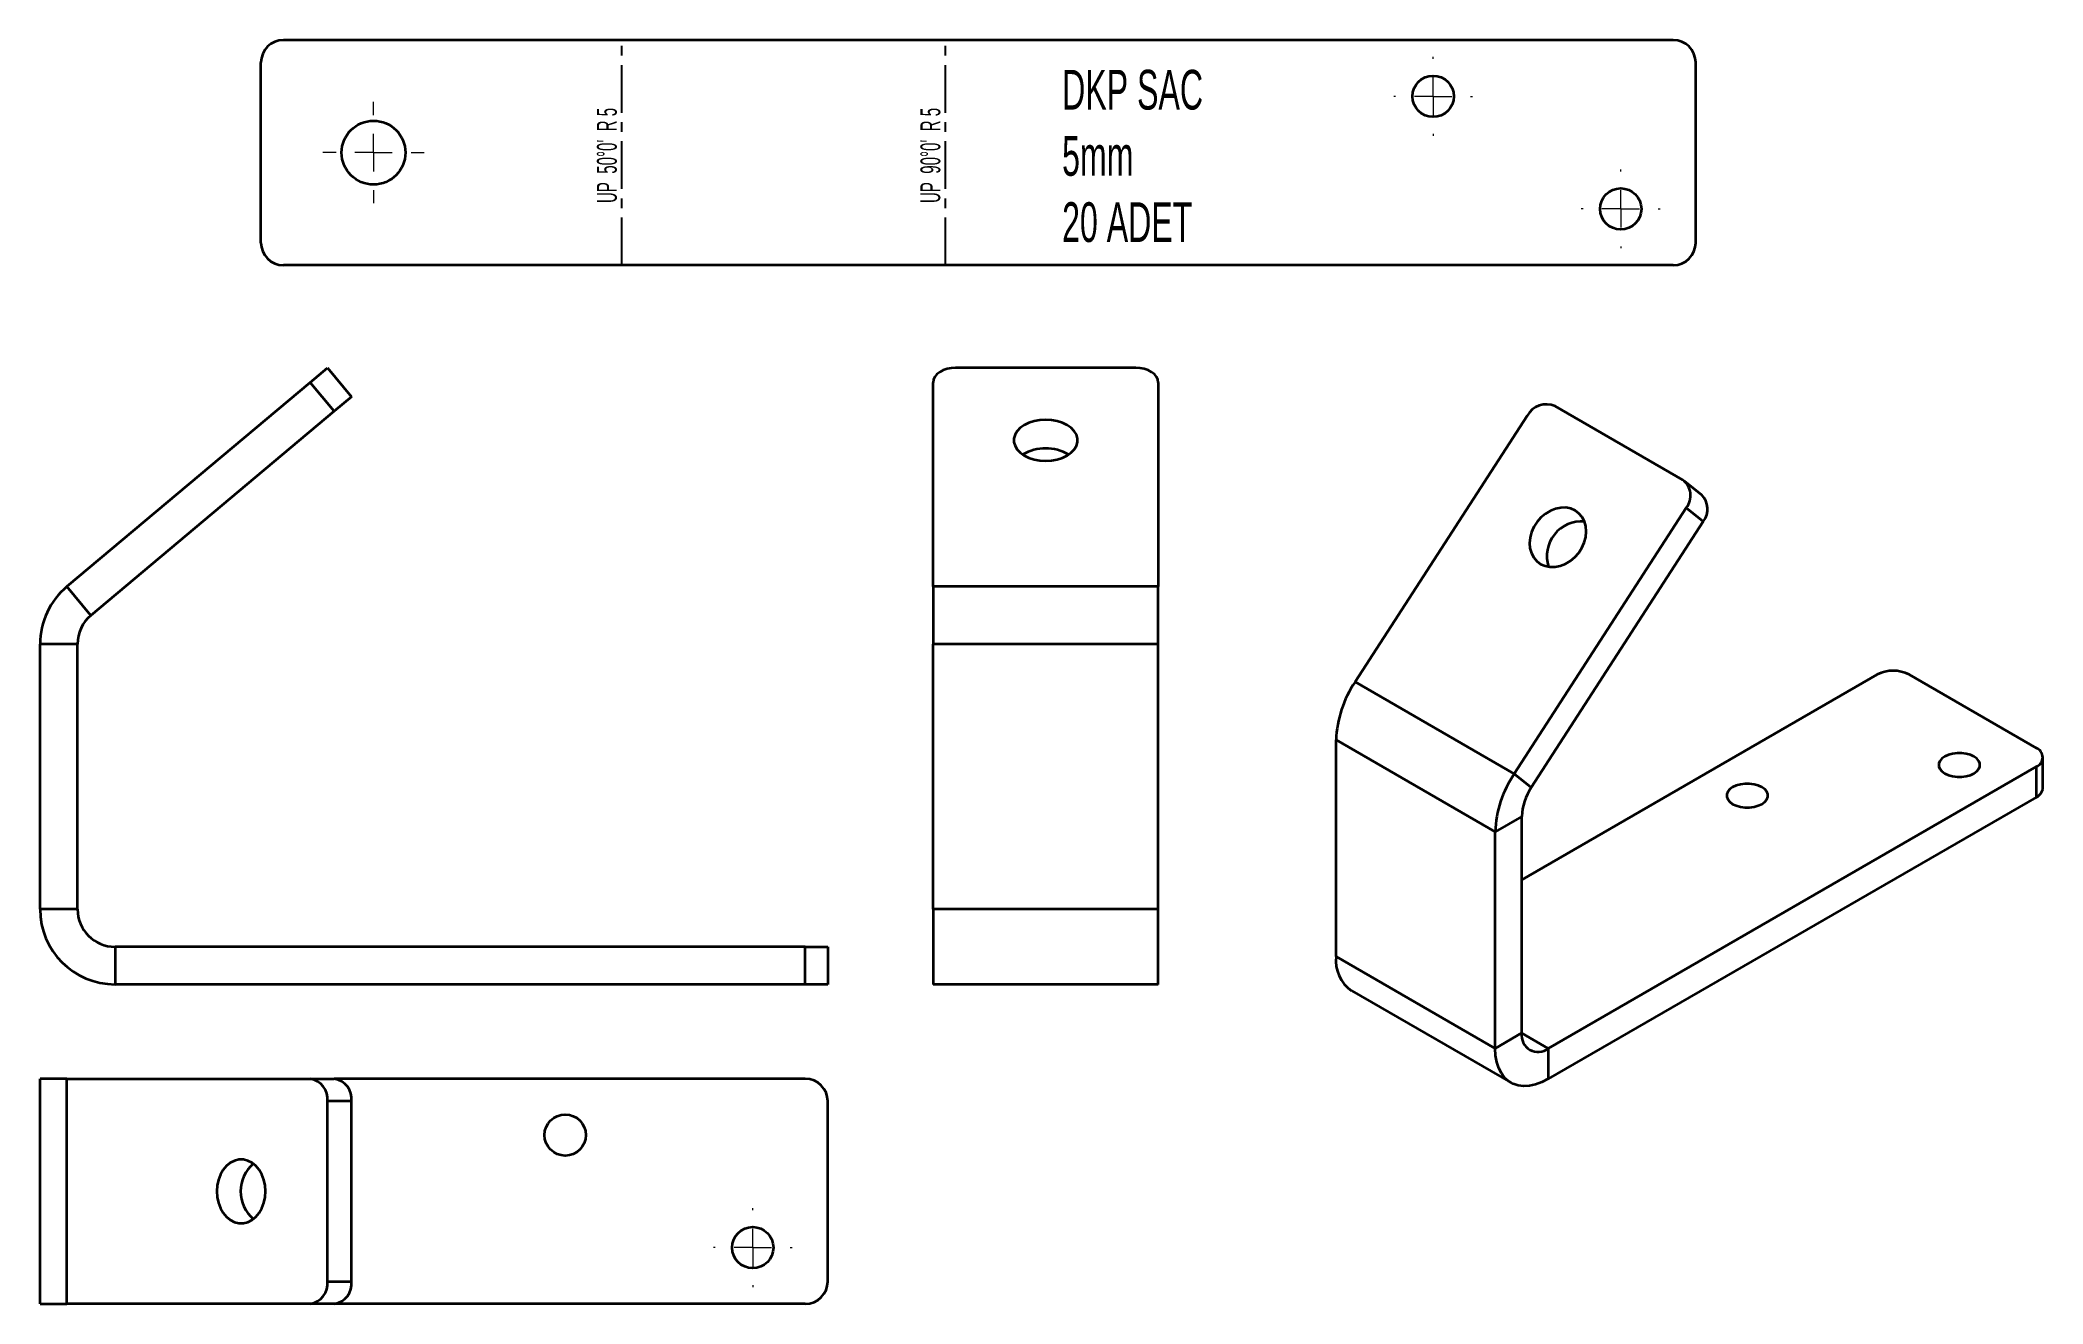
# Model space of a CAD drawing. Header units: millimetres. Extents: x 22 to 289, y 7 to 176.
import ezdxf

# ---------------------------------------------------------------- set-up
doc = ezdxf.new("R2010")
doc.units = ezdxf.units.MM
doc.linetypes.add('CENTER', pattern=[10.16, 6.35, -1.27, 1.27, -1.27])
doc.styles.add('SLDTEXTSTYLE0', font='TXT', dxfattribs={"width": 0.605})
doc.styles.add('SLDTEXTSTYLE1', font='TXT', dxfattribs={"width": 0.5675})

# ---------------------------------------------------------------- blocks, each defined once
blk = doc.blocks.new('SW_CENTERMARKSYMBOL_0')
at = {"color": 0, "linetype": 'Continuous', "lineweight": 18}
for p, q in [((0, 5), (0, 5.25)), ((-5, 0), (-5.25, 0)), ((0, 0), (-2.5, 0)), ((0, 0), (0, 2.5)), ((0, 0), (0, -2.5)), ((0, 0), (2.5, 0)), ((5, 0), (5.25, 0)), ((0, -5), (0, -5.25))]:
    blk.add_line(p, q, dxfattribs=at)
blk = doc.blocks.new('SW_CENTERMARKSYMBOL_1')
at = {"color": 0, "linetype": 'Continuous', "lineweight": 18}
for p, q in [((0, 5), (0, 6.75)), ((-5, 0), (-6.75, 0)), ((0, 0), (-2.5, 0)), ((0, 0), (0, 2.5)), ((0, 0), (0, -2.5)), ((0, 0), (2.5, 0)), ((5, 0), (6.75, 0)), ((0, -5), (0, -6.75))]:
    blk.add_line(p, q, dxfattribs=at)
blk = doc.blocks.new('SW_CENTERMARKSYMBOL_2')
at = {"color": 0, "linetype": 'Continuous', "lineweight": 18}
for p, q in [((0, 5), (0, 5.25)), ((-5, 0), (-5.25, 0)), ((0, 0), (-2.5, 0)), ((0, 0), (0, 2.5)), ((0, 0), (0, -2.5)), ((0, 0), (2.5, 0)), ((5, 0), (5.25, 0)), ((0, -5), (0, -5.25))]:
    blk.add_line(p, q, dxfattribs=at)
blk = doc.blocks.new('SW_CENTERMARKSYMBOL_3')
at = {"color": 0, "linetype": 'Continuous', "lineweight": 18}
for p, q in [((0, 5), (0, 5.25)), ((-5, 0), (-5.25, 0)), ((0, 0), (-2.5, 0)), ((0, 0), (0, 2.5)), ((0, 0), (0, -2.5)), ((0, 0), (2.5, 0)), ((5, 0), (5.25, 0)), ((0, -5), (0, -5.25))]:
    blk.add_line(p, q, dxfattribs=at)

msp = doc.modelspace()

# ---------------------------------------------------------------- linework, layer by layer
at = {"color": 7, "linetype": 'Continuous', "lineweight": 35}
for p, q in [((239.7, 175.85), (54.46, 175.85)), ((51.46, 148.85), (51.46, 172.85)), ((242.7, 148.85), (242.7, 172.85)), ((239.7, 145.85), (54.46, 145.85)), ((58.02, 130.24), (60.31, 132.16)), ((60.31, 132.16), (63.53, 128.33)), ((168.05, 132.16), (144.05, 132.16)), ((58.02, 130.24), (25.58, 103.02)), ((61.23, 126.41), (58.02, 130.24)), ((63.53, 128.33), (61.23, 126.41)), ((141.05, 103.02), (141.05, 130.24)), ((171.05, 130.24), (171.05, 103.02)), ((61.23, 126.41), (28.8, 99.19)), ((197.29, 90.31), (220.22, 125.77)), ((240.94, 117.26), (223.97, 127.06)), ((243.46, 115.27), (241.19, 117.09)), ((241.44, 113.52), (218.5, 78.06)), ((243.71, 111.71), (241.44, 113.52)), ((243.71, 111.71), (220.78, 76.25)), ((28.8, 99.19), (25.58, 103.02)), ((171.05, 103.02), (141.05, 103.02)), ((141.05, 103.02), (141.05, 95.36)), ((171.05, 95.36), (171.05, 103.02)), ((27.01, 95.36), (22.01, 95.36)), ((22.01, 60.02), (22.01, 95.36)), ((27.01, 60.02), (27.01, 95.36)), ((141.05, 60.02), (141.05, 95.36)), ((171.05, 95.36), (141.05, 95.36)), ((171.05, 60.02), (171.05, 95.36)), ((266.89, 91.29), (219.51, 63.95)), ((288.1, 81.5), (271.13, 91.29)), ((218.5, 78.06), (197.29, 90.31)), ((215.98, 70.35), (194.76, 82.59)), ((194.76, 53.74), (194.76, 82.59)), ((288.98, 76.19), (288.98, 80.27)), ((220.78, 76.25), (218.5, 78.06)), ((288.1, 79.05), (223.05, 41.49)), ((288.1, 74.97), (288.1, 79.05)), ((288.1, 74.97), (223.05, 37.41)), ((219.51, 72.39), (215.98, 70.35)), ((219.51, 43.54), (219.51, 72.39)), ((215.98, 41.49), (215.98, 70.35)), ((27.01, 60.02), (22.01, 60.02)), ((171.05, 60.02), (141.05, 60.02)), ((141.05, 60.02), (141.05, 50.02)), ((171.05, 50.02), (171.05, 60.02)), ((32.01, 55.02), (32.01, 50.02)), ((124.01, 55.02), (32.01, 55.02)), ((124.01, 50.02), (124.01, 55.02)), ((124.01, 55.02), (127.01, 55.02)), ((127.01, 55.02), (127.01, 50.02)), ((215.98, 41.49), (194.76, 53.74)), ((124.01, 50.02), (32.01, 50.02)), ((127.01, 50.02), (124.01, 50.02)), ((171.05, 50.02), (141.05, 50.02)), ((196.84, 49.16), (218.05, 36.92)), ((219.51, 43.54), (215.98, 41.49)), ((223.05, 41.49), (219.51, 43.53)), ((223.05, 41.49), (223.05, 37.41)), ((25.58, 37.44), (22.01, 37.44)), ((22.01, 7.44), (22.01, 37.44)), ((25.58, 7.44), (25.58, 37.44)), ((25.58, 37.44), (58.02, 37.44)), ((58.02, 37.44), (61.23, 37.44)), ((124.01, 37.44), (61.23, 37.44)), ((60.31, 10.44), (60.31, 34.44)), ((63.53, 34.44), (60.31, 34.44)), ((63.53, 10.44), (63.53, 34.44)), ((127.01, 10.44), (127.01, 34.44)), ((60.31, 10.44), (63.53, 10.44)), ((22.01, 7.44), (25.58, 7.44)), ((58.02, 7.44), (25.58, 7.44)), ((61.23, 7.44), (58.02, 7.44)), ((124.01, 7.44), (61.23, 7.44))]:
    msp.add_line(p, q, dxfattribs=at)
at = {"color": 7, "linetype": 'CENTER'}
for p, q in [((99.57, 145.85), (99.57, 175.85)), ((142.69, 145.85), (142.69, 175.85))]:
    msp.add_line(p, q, dxfattribs=at)
at = {"color": 7, "linetype": 'Continuous', "lineweight": 35, "flags": 128}
for points in [[(144.05, 132.16), (143.47, 132.13), (142.91, 132.02), (142.39, 131.84), (141.93, 131.6), (141.56, 131.31), (141.28, 130.97), (141.11, 130.61), (141.05, 130.24)], [(171.05, 130.24), (171, 130.61), (170.83, 130.97), (170.55, 131.31), (170.18, 131.6), (169.72, 131.84), (169.2, 132.02), (168.64, 132.13), (168.05, 132.16)], [(156.05, 119.79), (156.84, 119.84), (157.59, 119.97), (158.29, 120.2), (158.92, 120.5), (159.45, 120.88), (159.86, 121.3), (160.14, 121.77), (160.29, 122.27), (160.29, 122.77), (160.14, 123.27), (159.86, 123.74), (159.45, 124.17), (158.92, 124.54), (158.29, 124.84), (157.59, 125.07), (156.84, 125.21), (156.05, 125.25), (155.27, 125.21), (154.52, 125.07), (153.82, 124.84), (153.19, 124.54), (152.66, 124.17), (152.25, 123.74), (151.97, 123.27), (151.82, 122.77), (151.82, 122.27), (151.97, 121.77), (152.25, 121.3), (152.66, 120.88), (153.19, 120.5), (153.82, 120.2), (154.52, 119.97), (155.27, 119.84), (156.05, 119.79)], [(222.03, 106.03), (222.62, 105.78), (223.27, 105.65), (223.95, 105.65), (224.65, 105.79), (225.34, 106.06), (225.99, 106.45), (226.59, 106.95), (227.11, 107.54), (227.53, 108.19), (227.85, 108.9), (228.05, 109.63), (228.11, 110.35), (228.06, 111.06), (227.87, 111.71), (227.56, 112.29), (227.14, 112.77), (226.63, 113.15), (226.04, 113.41), (225.39, 113.54), (224.7, 113.53), (224.01, 113.39), (223.32, 113.12), (222.67, 112.73), (222.07, 112.24), (221.55, 111.65), (221.12, 110.99), (220.81, 110.29), (220.61, 109.56), (220.54, 108.83), (220.6, 108.13), (220.79, 107.48), (221.1, 106.9), (221.51, 106.41), (222.03, 106.03)], [(279.79, 78.13), (280.18, 78.41), (280.44, 78.73), (280.58, 79.07), (280.58, 79.43), (280.44, 79.78), (280.18, 80.1), (279.79, 80.38), (279.31, 80.6), (278.76, 80.75), (278.16, 80.83), (277.54, 80.83), (276.94, 80.75), (276.39, 80.6), (275.9, 80.38), (275.52, 80.1), (275.25, 79.78), (275.12, 79.43), (275.12, 79.07), (275.25, 78.73), (275.52, 78.41), (275.9, 78.13), (276.39, 77.91), (276.94, 77.75), (277.54, 77.68), (278.16, 77.68), (278.76, 77.75), (279.31, 77.91), (279.79, 78.13)], [(251.51, 74.05), (251.89, 74.33), (252.16, 74.65), (252.3, 74.99), (252.3, 75.35), (252.16, 75.7), (251.89, 76.02), (251.51, 76.29), (251.03, 76.51), (250.47, 76.67), (249.87, 76.75), (249.26, 76.75), (248.66, 76.67), (248.1, 76.51), (247.62, 76.29), (247.24, 76.02), (246.97, 75.7), (246.83, 75.35), (246.83, 74.99), (246.97, 74.65), (247.24, 74.33), (247.62, 74.05), (248.1, 73.83), (248.66, 73.67), (249.26, 73.59), (249.87, 73.59), (250.47, 73.67), (251.03, 73.83), (251.51, 74.05)], [(223.05, 37.41), (222.2, 36.98), (221.36, 36.67), (220.54, 36.49), (219.76, 36.45), (219.03, 36.54), (218.36, 36.76), (217.76, 37.11), (217.23, 37.58), (216.79, 38.17), (216.44, 38.86), (216.18, 39.66), (216.03, 40.54), (215.98, 41.49)], [(45.57, 22.44), (45.62, 21.65), (45.79, 20.9), (46.05, 20.2), (46.42, 19.57), (46.86, 19.04), (47.37, 18.63), (47.93, 18.35), (48.52, 18.2), (49.12, 18.2), (49.71, 18.35), (50.27, 18.63), (50.78, 19.04), (51.23, 19.57), (51.59, 20.2), (51.86, 20.9), (52.02, 21.65), (52.08, 22.44), (52.02, 23.22), (51.86, 23.97), (51.59, 24.67), (51.23, 25.3), (50.78, 25.83), (50.27, 26.24), (49.71, 26.52), (49.12, 26.67), (48.52, 26.67), (47.93, 26.52), (47.37, 26.24), (46.86, 25.83), (46.42, 25.3), (46.05, 24.67), (45.79, 23.97), (45.62, 23.22), (45.57, 22.44)]]:
    msp.add_lwpolyline(points, dxfattribs=at)
at = {"color": 7, "linetype": 'Continuous', "lineweight": 35}
for centre, radius in [((207.7, 168.35), 2.75), ((66.46, 160.85), 4.25), ((232.7, 153.35), 2.75), ((92.01, 29.94), 2.75), ((117.01, 14.94), 2.75)]:
    msp.add_circle(centre, radius, dxfattribs=at)
for centre, radius, start, end in [((54.46, 172.85), 3, 90, 180), ((239.7, 172.85), 3, 0, 90), ((54.46, 148.85), 3, 180, 270), ((239.7, 148.85), 3, 270, 0), ((222.8, 124.37), 2.93, 66.4213, 151.527), ((155.93, 115.86), 5.56, 88.6923, 121.4711), ((156.2, 115.95), 5.48, 58.2742, 91.5623), ((239.41, 115.15), 2.6, 321.2019, 53.9268), ((241.62, 113.35), 2.66, 321.7296, 46.2471), ((227.49, 107.07), 4.64, 85.2411, 197.5158), ((32.01, 95.36), 10, 130, 180), ((32.01, 95.36), 5, 130, 180), ((269.01, 87.2), 4.61, 62.6097, 117.3903), ((209.55, 82.02), 14.8, 145.9491, 177.7864), ((287.64, 80.27), 1.31, 290.7834, 69.2166), ((230.76, 69.78), 14.8, 145.9491, 177.7864), ((226.91, 72.1), 7.4, 145.9491, 177.7864), ((287.48, 76.34), 1.51, 294.3747, 354.3052), ((32.01, 60.02), 10, 180, 270), ((32.01, 60.02), 5, 180, 270), ((199.58, 53.16), 4.85, 173.1429, 235.545), ((221.68, 43.2), 2.19, 171.3151, 308.6742), ((57.61, 34.74), 2.72, 353.4591, 81.4483), ((60.82, 34.74), 2.72, 353.4591, 81.4483), ((124.01, 34.44), 3, 0, 90), ((53.63, 22.44), 4.89, 130.9233, 229.0767), ((57.61, 10.13), 2.72, 278.5517, 6.5409), ((60.82, 10.13), 2.72, 278.5517, 6.5409), ((124.01, 10.44), 3, 270, 0)]:
    msp.add_arc(centre, radius, start, end, dxfattribs=at)

# ---------------------------------------------------------------- block references
at = {"color": 7, "linetype": 'Continuous', "lineweight": 18}
for name, p in [('SW_CENTERMARKSYMBOL_2', (207.7, 168.35)), ('SW_CENTERMARKSYMBOL_1', (66.46, 160.85)), ('SW_CENTERMARKSYMBOL_3', (232.7, 153.35)), ('SW_CENTERMARKSYMBOL_0', (117.01, 14.94))]:
    msp.add_blockref(name, p, dxfattribs=at)

# ---------------------------------------------------------------- texts
at = {"color": 7, "linetype": 'Continuous', "lineweight": 0, "insert": (158.24, 171.88), "char_height": 5.2917, "attachment_point": 1, "style": 'SLDTEXTSTYLE0'}
msp.add_mtext('DKP SAC^J5mm^J20 ADET', dxfattribs=at)
at = {"color": 7, "linetype": 'Continuous', "lineweight": 18, "char_height": 2.6458, "attachment_point": 2, "rotation": 90, "style": 'SLDTEXTSTYLE1'}
for s, insert in [("UP  50°0'  R 5", (96.24, 160.47)), ("UP  90°0'  R 5", (139.36, 160.47))]:
    msp.add_mtext(s, dxfattribs=dict(at, insert=insert))

doc.saveas('drawing.dxf')
